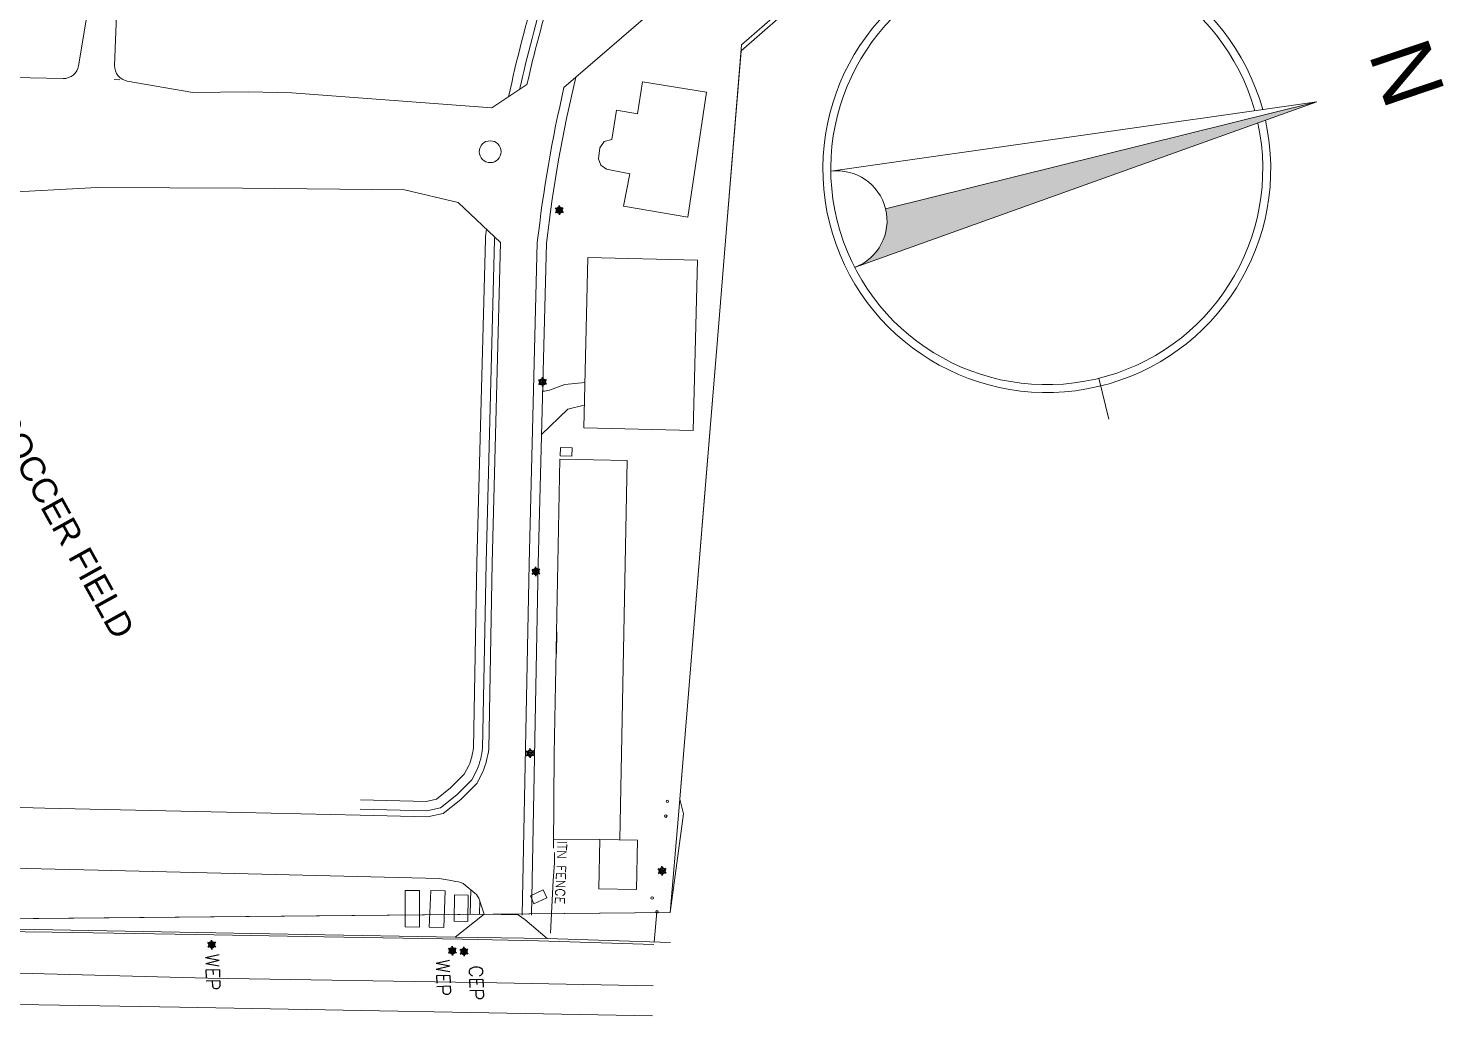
# Model space of a CAD drawing. Header units: millimetres. Extents: x -616979 to 2364082, y 43054 to 1637649.
# Drawn here: x 1260262 to 1483562, y 224332 to 380221 of the extents above; entities that cross this region are included whole.
import ezdxf

# ---------------------------------------------------------------- set-up
doc = ezdxf.new("R2010")
doc.units = ezdxf.units.MM
doc.styles.add('L60', font='simplex_.ttf', dxfattribs={"height": 1.524})
doc.styles.get("Standard").update_dxf_attribs({"font": 'arial.ttf'})
doc.styles.add('style2', font='arial.ttf')
pattern_1 = [(274.122352842, (-1143996797.44, 498422735.78), (110.383895001, -53.5464532), [15.335759567, -107.350316972]), (4.122352842, (-1143996796.89, 498422728.136), (101.564413631, 68.8222116007), [7.667879784, -204.830683992]), (4.122352842, (-1143996796.75, 498422726.224), (101.564413631, 68.8222116007), [6.134303827, -206.364259949]), (4.122352842, (-1143996797.025, 498422730.05), (101.564413631, 68.8222116007), [6.134303827, -206.364259949]), (334.122352842, (-1143996796.61, 498422724.31), (101.564536254, 68.822030639), [4.907443062, -117.778633478]), (34.122352842, (-1143996797.16, 498422731.96), (-8.8193587465, 122.368483839), [4.907443062, -117.778633478])]
pattern_2 = [(274.122352842, (-1143999444.35, 498395629.34), (110.383895001, -53.5464532), [15.335759567, -107.350316972]), (4.122352842, (-1143999443.8, 498395621.696), (101.564413631, 68.8222116007), [7.667879784, -204.830683992]), (4.122352842, (-1143999443.66, 498395619.784), (101.564413631, 68.8222116007), [6.134303827, -206.364259949]), (4.122352842, (-1143999443.936, 498395623.61), (101.564413631, 68.8222116007), [6.134303827, -206.364259949]), (334.122352842, (-1143999443.52, 498395617.87), (101.564536254, 68.822030639), [4.907443062, -117.778633478]), (34.122352842, (-1143999444.07, 498395625.52), (-8.8193587465, 122.368483839), [4.907443062, -117.778633478])]
pattern_3 = [(274.122352842, (-1144000502.3, 498365693.07), (110.383895001, -53.5464532), [15.335759567, -107.350316972]), (4.122352842, (-1144000501.746, 498365685.424), (101.564413631, 68.8222116007), [7.667879784, -204.830683992]), (4.122352842, (-1144000501.61, 498365683.51), (101.564413631, 68.8222116007), [6.134303827, -206.364259949]), (4.122352842, (-1144000501.884, 498365687.336), (101.564413631, 68.8222116007), [6.134303827, -206.364259949]), (334.122352842, (-1144000501.47, 498365681.6), (101.564536254, 68.822030639), [4.907443062, -117.778633478]), (34.122352842, (-1144000502.02, 498365689.25), (-8.8193587465, 122.368483839), [4.907443062, -117.778633478])]
pattern_4 = [(274.122352842, (-1144001399.31, 498337017.81), (110.383895001, -53.5464532), [15.335759567, -107.350316972]), (4.122352842, (-1144001398.76, 498337010.164), (101.564413631, 68.8222116007), [7.667879784, -204.830683992]), (4.122352842, (-1144001398.62, 498337008.25), (101.564413631, 68.8222116007), [6.134303827, -206.364259949]), (4.122352842, (-1144001398.897, 498337012.076), (101.564413631, 68.8222116007), [6.134303827, -206.364259949]), (334.122352842, (-1144001398.48, 498337006.34), (101.564536254, 68.822030639), [4.907443062, -117.778633478]), (34.122352842, (-1144001399.03, 498337013.99), (-8.8193587465, 122.368483839), [4.907443062, -117.778633478])]
pattern_5 = [(274.122352842, (-1144051627.73, 498306782.28), (110.383895001, -53.5464532), [15.335759567, -107.350316972]), (4.122352842, (-1144051627.18, 498306774.63), (101.564413631, 68.8222116007), [7.667879784, -204.830683992]), (4.122352842, (-1144051627.04, 498306772.72), (101.564413631, 68.8222116007), [6.134303827, -206.364259949]), (4.122352842, (-1144051627.315, 498306776.54), (101.564413631, 68.8222116007), [6.134303827, -206.364259949]), (334.122352842, (-1144051626.9, 498306770.8), (101.564536254, 68.822030639), [4.907443062, -117.778633478]), (34.122352842, (-1144051627.45, 498306778.45), (-8.8193587465, 122.368483839), [4.907443062, -117.778633478])]
pattern_6 = [(274.122352842, (-1144011829.91, 498305698.99), (110.383895001, -53.5464532), [15.335759567, -107.350316972]), (4.122352842, (-1144011829.36, 498305691.344), (101.564413631, 68.8222116007), [7.667879784, -204.830683992]), (4.122352842, (-1144011829.225, 498305689.43), (101.564413631, 68.8222116007), [6.134303827, -206.364259949]), (4.122352842, (-1144011829.5, 498305693.256), (101.564413631, 68.8222116007), [6.134303827, -206.364259949]), (334.122352842, (-1144011829.09, 498305687.52), (101.564536254, 68.822030639), [4.907443062, -117.778633478]), (34.122352842, (-1144011829.64, 498305695.17), (-8.8193587465, 122.368483839), [4.907443062, -117.778633478])]
pattern_7 = [(274.122352842, (-1144013670.44, 498305837.53), (110.383895001, -53.5464532), [15.335759567, -107.350316972]), (4.122352842, (-1144013669.884, 498305829.88), (101.564413631, 68.8222116007), [7.667879784, -204.830683992]), (4.122352842, (-1144013669.747, 498305827.97), (101.564413631, 68.8222116007), [6.134303827, -206.364259949]), (4.122352842, (-1144013670.02, 498305831.795), (101.564413631, 68.8222116007), [6.134303827, -206.364259949]), (334.122352842, (-1144013669.61, 498305826.06), (101.564536254, 68.822030639), [4.907443062, -117.778633478]), (34.122352842, (-1144013670.16, 498305833.71), (-8.8193587465, 122.368483839), [4.907443062, -117.778633478])]
pattern_8 = [(274.122352842, (-1143980575.55, 498318439.6), (110.383895001, -53.5464532), [15.335759567, -107.350316972]), (4.122352842, (-1143980575, 498318431.95), (101.564413631, 68.8222116007), [7.667879784, -204.830683992]), (4.122352842, (-1143980574.86, 498318430.04), (101.564413631, 68.8222116007), [6.134303827, -206.364259949]), (4.122352842, (-1143980575.14, 498318433.864), (101.564413631, 68.8222116007), [6.134303827, -206.364259949]), (334.122352842, (-1143980574.72, 498318428.13), (101.564536254, 68.822030639), [4.907443062, -117.778633478]), (34.122352842, (-1143980575.28, 498318435.78), (-8.8193587465, 122.368483839), [4.907443062, -117.778633478])]

# ---------------------------------------------------------------- blocks, each defined once
blk = doc.blocks.new('lumin')
at = {"lineweight": 30}
for p, q in [((-0.00082, 0.00048), (-0.00132, 0.00076)), ((0, 0.00095), (0, 0.00152)), ((0.00082, 0.00048), (0.00132, 0.00076)), ((-0.00082, -0.00048), (-0.00132, -0.00076)), ((0, -0.00095), (0, -0.00152)), ((0.00083, -0.00048), (0.00132, -0.00076))]:
    blk.add_line(p, q, dxfattribs=at)
blk.add_circle((0, 0), 0.000953, dxfattribs=at)

msp = doc.modelspace()

# ---------------------------------------------------------------- hatches: boundary and pattern name
at = {"lineweight": 5}
msp.add_hatch(color=256, dxfattribs=at).paths.add_polyline_path([(1463570.659, 368611.062), (1395508.547, 351730.908, -0.3807045405), (1390633.641, 342467.268)])
h = msp.add_hatch(dxfattribs=at)
h.set_pattern_fill('SWAMP', color=256, scale=4.83016, angle=-85.87764716, style=0)
h.set_pattern_definition(pattern_1)
h.paths.add_polyline_path([(1344032.735, 351493.224), (1343684.87, 351794.316, 0.4142135623), (1343731.642, 351145.358)])
h = msp.add_hatch(dxfattribs=at)
h.set_pattern_fill('SWAMP', color=256, scale=4.83016, angle=-85.87764716, style=0)
h.set_pattern_definition(pattern_1)
h.paths.add_polyline_path([(1344032.735, 351493.224), (1344333.828, 351841.089, 0.1989123674), (1343999.662, 351952.106, 0.1989123674), (1343684.87, 351794.316)])
h = msp.add_hatch(dxfattribs=at)
h.set_pattern_fill('SWAMP', color=256, scale=4.83016, angle=-85.87764716, style=0)
h.set_pattern_definition(pattern_1)
h.paths.add_polyline_path([(1344065.808, 351034.341, 0.1989123674), (1344380.6, 351192.131), (1344032.735, 351493.224), (1343731.642, 351145.358, 0.1989123674)])
h = msp.add_hatch(dxfattribs=at)
h.set_pattern_fill('SWAMP', color=256, scale=4.83016, angle=-85.87764716, style=0)
h.set_pattern_definition(pattern_1)
h.paths.add_polyline_path([(1344380.6, 351192.131, 0.4142135623), (1344333.828, 351841.089), (1344032.735, 351493.224)])
h = msp.add_hatch(dxfattribs=at)
h.set_pattern_fill('SWAMP', color=256, scale=4.83016, angle=-85.87764716, style=0)
h.set_pattern_definition(pattern_2)
h.paths.add_polyline_path([(1341385.824, 324386.784), (1341037.959, 324687.877, 0.4142135623), (1341084.731, 324038.919)])
h = msp.add_hatch(dxfattribs=at)
h.set_pattern_fill('SWAMP', color=256, scale=4.83016, angle=-85.87764716, style=0)
h.set_pattern_definition(pattern_2)
h.paths.add_polyline_path([(1341385.824, 324386.784), (1341686.917, 324734.649, 0.1989123674), (1341352.751, 324845.666, 0.1989123674), (1341037.959, 324687.877)])
h = msp.add_hatch(dxfattribs=at)
h.set_pattern_fill('SWAMP', color=256, scale=4.83016, angle=-85.87764716, style=0)
h.set_pattern_definition(pattern_2)
h.paths.add_polyline_path([(1341418.897, 323927.901, 0.1989123674), (1341733.689, 324085.691), (1341385.824, 324386.784), (1341084.731, 324038.919, 0.1989123674)])
h = msp.add_hatch(dxfattribs=at)
h.set_pattern_fill('SWAMP', color=256, scale=4.83016, angle=-85.87764716, style=0)
h.set_pattern_definition(pattern_2)
h.paths.add_polyline_path([(1341733.689, 324085.691, 0.4142135623), (1341686.917, 324734.649), (1341385.824, 324386.784)])
h = msp.add_hatch(dxfattribs=at)
h.set_pattern_fill('SWAMP', color=256, scale=4.83016, angle=-85.87764716, style=0)
h.set_pattern_definition(pattern_3)
h.paths.add_polyline_path([(1340327.876, 294450.511), (1340628.969, 294798.376, 0.1989123674), (1340294.803, 294909.394, 0.1989123674), (1339980.011, 294751.604)])
h = msp.add_hatch(dxfattribs=at)
h.set_pattern_fill('SWAMP', color=256, scale=4.83016, angle=-85.87764716, style=0)
h.set_pattern_definition(pattern_3)
h.paths.add_polyline_path([(1340675.741, 294149.419, 0.4142135623), (1340628.969, 294798.376), (1340327.876, 294450.511)])
h = msp.add_hatch(dxfattribs=at)
h.set_pattern_fill('SWAMP', color=256, scale=4.83016, angle=-85.87764716, style=0)
h.set_pattern_definition(pattern_3)
h.paths.add_polyline_path([(1340327.876, 294450.511), (1339980.011, 294751.604, 0.4142135623), (1340026.783, 294102.646)])
h = msp.add_hatch(dxfattribs=at)
h.set_pattern_fill('SWAMP', color=256, scale=4.83016, angle=-85.87764716, style=0)
h.set_pattern_definition(pattern_3)
h.paths.add_polyline_path([(1340360.949, 293991.629, 0.1989123674), (1340675.741, 294149.419), (1340327.876, 294450.511), (1340026.783, 294102.646, 0.1989123674)])
h = msp.add_hatch(dxfattribs=at)
h.set_pattern_fill('SWAMP', color=256, scale=4.83016, angle=-85.87764716, style=0)
h.set_pattern_definition(pattern_4)
h.paths.add_polyline_path([(1339430.863, 265775.252), (1339082.998, 266076.344, 0.4142135623), (1339129.771, 265427.387)])
h = msp.add_hatch(dxfattribs=at)
h.set_pattern_fill('SWAMP', color=256, scale=4.83016, angle=-85.87764716, style=0)
h.set_pattern_definition(pattern_4)
h.paths.add_polyline_path([(1339430.863, 265775.252), (1339731.956, 266123.117, 0.1989123674), (1339397.79, 266234.134, 0.1989123674), (1339082.998, 266076.344)])
h = msp.add_hatch(dxfattribs=at)
h.set_pattern_fill('SWAMP', color=256, scale=4.83016, angle=-85.87764716, style=0)
h.set_pattern_definition(pattern_4)
h.paths.add_polyline_path([(1339463.936, 265316.369, 0.1989123674), (1339778.728, 265474.159), (1339430.863, 265775.252), (1339129.771, 265427.387, 0.1989123674)])
h = msp.add_hatch(dxfattribs=at)
h.set_pattern_fill('SWAMP', color=256, scale=4.83016, angle=-85.87764716, style=0)
h.set_pattern_definition(pattern_4)
h.paths.add_polyline_path([(1339778.728, 265474.159, 0.4142135623), (1339731.956, 266123.117), (1339430.863, 265775.252)])
h = msp.add_hatch(dxfattribs=at)
h.set_pattern_fill('SWAMP', color=256, scale=4.83016, angle=-85.87764716, style=0)
h.set_pattern_definition(pattern_8)
h.paths.add_polyline_path([(1360254.622, 247197.039), (1359906.757, 247498.132, 0.4142135623), (1359953.529, 246849.174)])
h = msp.add_hatch(dxfattribs=at)
h.set_pattern_fill('SWAMP', color=256, scale=4.83016, angle=-85.87764716, style=0)
h.set_pattern_definition(pattern_8)
h.paths.add_polyline_path([(1360254.622, 247197.039), (1360555.714, 247544.904, 0.1989123674), (1360221.549, 247655.922, 0.1989123674), (1359906.757, 247498.132)])
h = msp.add_hatch(dxfattribs=at)
h.set_pattern_fill('SWAMP', color=256, scale=4.83016, angle=-85.87764716, style=0)
h.set_pattern_definition(pattern_8)
h.paths.add_polyline_path([(1360287.695, 246738.157, 0.1989123674), (1360602.487, 246895.946), (1360254.622, 247197.039), (1359953.529, 246849.174, 0.1989123674)])
h = msp.add_hatch(dxfattribs=at)
h.set_pattern_fill('SWAMP', color=256, scale=4.83016, angle=-85.87764716, style=0)
h.set_pattern_definition(pattern_8)
h.paths.add_polyline_path([(1360602.487, 246895.946, 0.4142135623), (1360555.714, 247544.904), (1360254.622, 247197.039)])
h = msp.add_hatch(dxfattribs=at)
h.set_pattern_fill('SWAMP', color=256, scale=4.83016, angle=-85.87764716, style=0)
h.set_pattern_definition(pattern_5)
h.paths.add_polyline_path([(1289202.445, 235539.717), (1288854.58, 235840.809, 0.4142135623), (1288901.352, 235191.852)])
h = msp.add_hatch(dxfattribs=at)
h.set_pattern_fill('SWAMP', color=256, scale=4.83016, angle=-85.87764716, style=0)
h.set_pattern_definition(pattern_5)
h.paths.add_polyline_path([(1289202.445, 235539.717), (1289503.538, 235887.582, 0.1989123674), (1289169.372, 235998.599, 0.1989123674), (1288854.58, 235840.809)])
h = msp.add_hatch(dxfattribs=at)
h.set_pattern_fill('SWAMP', color=256, scale=4.83016, angle=-85.87764716, style=0)
h.set_pattern_definition(pattern_5)
h.paths.add_polyline_path([(1289235.518, 235080.834, 0.1989123674), (1289550.31, 235238.624), (1289202.445, 235539.717), (1288901.352, 235191.852, 0.1989123674)])
h = msp.add_hatch(dxfattribs=at)
h.set_pattern_fill('SWAMP', color=256, scale=4.83016, angle=-85.87764716, style=0)
h.set_pattern_definition(pattern_5)
h.paths.add_polyline_path([(1289550.31, 235238.624, 0.4142135623), (1289503.538, 235887.582), (1289202.445, 235539.717)])
h = msp.add_hatch(dxfattribs=at)
h.set_pattern_fill('SWAMP', color=256, scale=4.83016, angle=-85.87764716, style=0)
h.set_pattern_definition(pattern_7)
h.paths.add_polyline_path([(1327159.738, 234594.97), (1326811.873, 234896.063, 0.4142135623), (1326858.645, 234247.105)])
h = msp.add_hatch(dxfattribs=at)
h.set_pattern_fill('SWAMP', color=256, scale=4.83016, angle=-85.87764716, style=0)
h.set_pattern_definition(pattern_7)
h.paths.add_polyline_path([(1327159.738, 234594.97), (1327460.83, 234942.835, 0.1989123674), (1327126.665, 235053.853, 0.1989123674), (1326811.873, 234896.063)])
h = msp.add_hatch(dxfattribs=at)
h.set_pattern_fill('SWAMP', color=256, scale=4.83016, angle=-85.87764716, style=0)
h.set_pattern_definition(pattern_7)
h.paths.add_polyline_path([(1327192.811, 234136.088, 0.1989123674), (1327507.603, 234293.877), (1327159.738, 234594.97), (1326858.645, 234247.105, 0.1989123674)])
h = msp.add_hatch(dxfattribs=at)
h.set_pattern_fill('SWAMP', color=256, scale=4.83016, angle=-85.87764716, style=0)
h.set_pattern_definition(pattern_7)
h.paths.add_polyline_path([(1327507.603, 234293.877, 0.4142135623), (1327460.83, 234942.835), (1327159.738, 234594.97)])
h = msp.add_hatch(dxfattribs=at)
h.set_pattern_fill('SWAMP', color=256, scale=4.83016, angle=-85.87764716, style=0)
h.set_pattern_definition(pattern_6)
h.paths.add_polyline_path([(1329000.259, 234456.432), (1328652.394, 234757.524, 0.4142135623), (1328699.166, 234108.566)])
h = msp.add_hatch(dxfattribs=at)
h.set_pattern_fill('SWAMP', color=256, scale=4.83016, angle=-85.87764716, style=0)
h.set_pattern_definition(pattern_6)
h.paths.add_polyline_path([(1329000.259, 234456.432), (1329301.352, 234804.297, 0.1989123674), (1328967.186, 234915.314, 0.1989123674), (1328652.394, 234757.524)])
h = msp.add_hatch(dxfattribs=at)
h.set_pattern_fill('SWAMP', color=256, scale=4.83016, angle=-85.87764716, style=0)
h.set_pattern_definition(pattern_6)
h.paths.add_polyline_path([(1329348.124, 234155.339, 0.4142135623), (1329301.352, 234804.297), (1329000.259, 234456.432)])
h = msp.add_hatch(dxfattribs=at)
h.set_pattern_fill('SWAMP', color=256, scale=4.83016, angle=-85.87764716, style=0)
h.set_pattern_definition(pattern_6)
h.paths.add_polyline_path([(1329033.332, 233997.549, 0.1989123674), (1329348.124, 234155.339), (1329000.259, 234456.432), (1328699.166, 234108.566, 0.1989123674)])

# ---------------------------------------------------------------- linework, layer by layer
for p, q in [((1385325.187, 387706.468), (1372708.778, 376654.703)), ((1385224.353, 388501.887), (1372782.099, 377601.777)), ((1268187.248, 374309.197), (1270054.906, 385639.021)), ((1274292.281, 385033.996), (1273873.143, 374363.366)), ((1361057.634, 384982.257), (1344776.015, 370872.054)), ((1372782.099, 377601.777), (1370426.14, 348611.543)), ((1372708.778, 376654.703), (1370426.082, 348618.214)), ((1265752.339, 372287.488), (1257939.491, 372455.71)), ((1274701.838, 372094.792), (1273784.81, 372114.537)), ((1286198.61, 370075.897), (1275868.653, 371889.893)), ((1338933.408, 371328.031), (1333414.067, 367667.631)), ((1357159.505, 371742.27), (1356396.67, 366738.061)), ((1357159.505, 371742.27), (1367269.831, 370146.461)), ((1294927.871, 370172.346), (1286198.61, 370075.897)), ((1301854.023, 370022.614), (1294927.871, 370172.346)), ((1301854.023, 370022.614), (1333414.067, 367667.631)), ((1367269.831, 370146.461), (1364304.339, 350416.69)), ((1463570.659, 368611.062), (1395508.547, 351730.908)), ((1352303.395, 362656.063), (1353035.502, 367280.327)), ((1353035.502, 367280.327), (1356396.67, 366738.061)), ((1350439.698, 361369.181), (1351125.976, 362329.069)), ((1352303.395, 362656.063), (1351125.976, 362329.069)), ((1350206.803, 359628.398), (1350439.698, 361369.181)), ((1350579.109, 358628.581), (1350206.803, 359628.398)), ((1351497.678, 357978.067), (1350579.109, 358628.581)), ((1355152.159, 357263.234), (1351497.678, 357978.067)), ((1253610.989, 354167.678), (1271115.169, 355070.899)), ((1271115.169, 355070.899), (1294058.015, 354961.72)), ((1354157.468, 352116.405), (1355152.159, 357263.234)), ((1294058.015, 354961.72), (1319608.129, 354691.782)), ((1319608.129, 354691.782), (1328088.175, 352736.339)), ((1328088.175, 352736.339), (1334769.256, 346389.636)), ((1364304.339, 350416.69), (1354157.468, 352116.405)), ((1370426.082, 348618.214), (1368990.021, 331093.083)), ((1370426.14, 348611.543), (1368990.798, 331086.353)), ((1347882.212, 317164.808), (1348542.25, 344021.508)), ((1348542.25, 344021.508), (1365822.214, 343601.042)), ((1365162.073, 316740.134), (1365822.11, 343596.833)), ((1368990.021, 331093.083), (1366697.875, 303014.438)), ((1368990.798, 331086.353), (1366699.804, 303007.615)), ((1344883.882, 323960.924), (1342482.04, 323089.6)), ((1348057.11, 324281.355), (1344883.882, 323960.924)), ((1429144.62, 324966.061), (1430741.979, 318525.384)), ((1341235.251, 316097.346), (1345377.111, 320073.894)), ((1345377.111, 320073.894), (1347969.264, 320706.909)), ((1347888.754, 317164.649), (1365168.718, 316744.183)), ((1344191.104, 312743.751), (1344232.248, 314054.243)), ((1344191.104, 312743.751), (1346037.789, 312654.084)), ((1344232.248, 314054.243), (1346078.933, 313964.575)), ((1346037.789, 312654.084), (1346078.933, 313964.575)), ((1343234.995, 265671.698), (1344128.863, 312188.095)), ((1344128.863, 312188.095), (1354743.365, 311984.125)), ((1353593.023, 252120.94), (1354743.365, 311984.125)), ((1366697.875, 303014.438), (1364259.646, 273237.408)), ((1343594.438, 281513.828), (1343636.969, 284955.203)), ((1364259.646, 273237.408), (1362845.182, 255986.365)), ((1329041.104, 262449.161), (1329771.475, 263837.458)), ((1343126.156, 250787.112), (1343234.995, 265671.698)), ((1343126.156, 250787.112), (1343234.995, 265671.698)), ((1326886.075, 260281.909), (1329041.104, 262449.161)), ((1327853.793, 259200.032), (1330222.144, 261581.817)), ((1330222.144, 261581.817), (1331088.022, 263227.686)), ((1331009.503, 261003.587), (1331964.642, 262819.123)), ((1324649.964, 258505.645), (1326886.075, 260281.909)), ((1325293.896, 257166.568), (1327853.793, 259200.032)), ((1328498.939, 258478.781), (1331009.503, 261003.587)), ((1238234.226, 257764.985), (1262892.595, 257101.474)), ((1262892.595, 257101.474), (1293905.073, 256431.023)), ((1312635.928, 256962.695), (1323159.124, 256677.571)), ((1312675.175, 258411.212), (1323014.69, 258131.064)), ((1324649.964, 258505.645), (1323014.69, 258131.064)), ((1325293.896, 257166.568), (1323159.124, 256677.571)), ((1325723.185, 256273.851), (1328498.939, 258478.781)), ((1293905.073, 256431.023), (1312609.763, 255997.018)), ((1312609.763, 255997.018), (1323255.413, 255708.576)), ((1325723.185, 256273.851), (1323255.413, 255708.576)), ((1362845.182, 255986.365), (1361511.537, 240616.581)), ((1350445.546, 252176.593), (1343136.707, 252230.037)), ((1350260.732, 244385.962), (1350445.546, 252176.593)), ((1356380.027, 252071.661), (1350445.546, 252176.593)), ((1356195.748, 244281.021), (1356380.027, 252071.661)), ((1271279.941, 247294.193), (1233421.779, 248207.343)), ((1343077.811, 245679.433), (1343272.164, 248492.515)), ((1343272.164, 248492.515), (1343293.169, 250082.431)), ((1325082.655, 245973.142), (1271279.941, 247294.193)), ((1325082.655, 245973.142), (1326684.926, 245735.528)), ((1326684.926, 245735.528), (1327729.159, 245535.712)), ((1342671.572, 237340.099), (1343077.811, 245679.433)), ((1319732.019, 244122.741), (1319732.285, 238340.589)), ((1319732.019, 244122.741), (1321991.633, 244082.205)), ((1321991.633, 244082.205), (1321991.899, 238300.053)), ((1323512.979, 238293.457), (1323744.656, 244082.641)), ((1323744.656, 244082.641), (1326033.871, 244034.553)), ((1325802.194, 238245.37), (1326033.871, 244034.553)), ((1329199.058, 244966.736), (1330704.35, 243694.384)), ((1339485.225, 243250.978, 35743.188), (1341508.122, 244210.347, 35743.188)), ((1342065.063, 242933.275, 35743.188), (1341508.122, 244210.347, 35743.188)), ((1356195.748, 244281.021), (1350260.732, 244385.962)), ((1327523.007, 243396.105), (1327454.783, 239236.161)), ((1327523.007, 243396.105), (1329647.033, 243355.483)), ((1329647.033, 243355.483), (1329578.808, 239195.538)), ((1331445.105, 242587.209), (1332166.496, 240336.996)), ((1340042.165, 241973.907, 35743.188), (1339485.225, 243250.978, 35743.188)), ((1340042.165, 241973.907, 35743.188), (1342065.063, 242933.275, 35743.188)), ((1206558.43, 239150.098), (1361511.537, 240616.581)), ((1361511.537, 240616.581), (1206558.43, 239150.098)), ((1327454.783, 239236.161), (1329578.808, 239195.538)), ((1327614.679, 236748.857), (1332166.496, 240336.996)), ((1332166.496, 240336.996), (1337522.138, 240252.307)), ((1337522.138, 240252.307), (1338619.698, 239537.21)), ((1342131.127, 236506.946), (1338619.698, 239537.21)), ((1358994.887, 235960.217), (1359434.958, 240727.497)), ((1304107.949, 237156.383), (1227096.586, 238540.671)), ((1237543.54, 237918.291), (1264023.593, 237511.984)), ((1264023.593, 237511.984), (1286683.716, 237159.665)), ((1286683.716, 237159.665), (1306912.872, 236806.476)), ((1304107.949, 237156.383), (1327614.679, 236748.857)), ((1306912.872, 236806.476), (1328733.333, 236413.011)), ((1319732.285, 238340.589), (1321991.899, 238300.053)), ((1323512.979, 238293.457), (1325802.194, 238245.37)), ((1342131.127, 236506.946), (1327614.679, 236748.857)), ((1328733.333, 236413.011), (1340712.13, 236172.226)), ((1340712.13, 236172.226), (1358972.293, 235589.957)), ((1361595.793, 235875.894), (1342131.127, 236506.946)), ((1258854.029, 231027.923), (1288573.983, 230283.688)), ((1288573.983, 230283.688), (1334180.599, 229502.836)), ((1334180.599, 229502.836), (1358848.459, 229036.699)), ((1268393.269, 225933.274), (1243658.686, 226310.417)), ((1284130.018, 225692.146), (1268393.269, 225933.274)), ((1358759.553, 224331.818), (1284130.018, 225692.146))]:
    msp.add_line(p, q, dxfattribs=at)
for points in [[(1337769.01, 370555.809, -0.0187415129), (1341993.106, 386630.862), (1350177.958, 413620.637, 0.0142925357), (1360432.892, 479096.85), (1366159.127, 524889.058, -0.1625185503), (1372405.66, 542744.586, -0.0636612776), (1392200.938, 562519.969, 0.0113761797), (1401257.94, 569851.448, -0.0026435807), (1411962.107, 578830.179, 0.1398283052), (1420869.93, 591843.213), (1426048.919, 607345.926), (1427721.693, 618007.744, 0.0988291801), (1428278.279, 630054.361, 0.3026522603), (1399774.798, 661357.2, 0.042272732)], [(1338933.408, 371328.031, -0.0176008301), (1342917.564, 386350.513), (1351117.918, 413391.407, 0.0143042977), (1361391.317, 478975.846), (1367124.353, 524822.445, -0.1629873149), (1373169.557, 542153.25, -0.0636612776), (1392791.505, 561755.478, 0.0113761797), (1401882.671, 569114.61, -0.0026435807), (1412579.012, 578086.777, 0.1398283052), (1421786.186, 591537.12), (1426990.761, 607116.42), (1428669.541, 617816.524, 0.0984903152), (1429233.341, 630199.533, 0.3026522603), (1400008.547, 662294.525, 0.042272732)], [(1336032.633, 369404.252, -0.0204242205), (1340606.419, 387051.385), (1348768.006, 413964.443, 0.0142748652), (1358995.256, 479278.357), (1364711.487, 524990.571, -0.1618566601), (1371259.813, 543631.591, -0.0636612776), (1391315.086, 563666.707, 0.0113761797), (1400320.844, 570956.704, -0.0026435807), (1411036.75, 579945.282, 0.1398283052), (1419495.546, 592302.353), (1424636.157, 607690.184), (1426300.115, 618295.815, 0.0993685734), (1426845.687, 629836.602, 0.3026522603), (1399424.173, 659951.211, 0.042272732)], [(1338195.739, 240230.307), (1339258.237, 295655.262), (1340567.225, 346383.716, -0.0289129117), (1344776.015, 370872.054, -0.0289129117)], [(1339644.521, 240202.534), (1340706.927, 295622.686), (1342014.169, 346283.47, -0.0311894539), (1346650.125, 372496.221, -0.0311894539)], [(1330489.107, 266633.455), (1331048.994, 295839.861), (1332367.775, 346947.835, -0.0017513593), (1332546.122, 348501.505, -0.0017513593)], [(1331936.497, 266533.067), (1332497.684, 295807.285), (1333814.749, 346848.762, -0.0004587214), (1333860.226, 347253.17, -0.0004587214)]]:
    msp.add_lwpolyline(points, format="xyb", dxfattribs=at)
for points in [[(1386869.884, 357643.035), (1463570.659, 368611.062), (1390633.641, 342467.268)], [(1332901.467, 266468.434), (1333463.478, 295785.567), (1334769.256, 346389.636)], [(1366699.804, 303007.615), (1364260.471, 273239.86), (1363062.208, 258530.496), (1363641.36, 256195.838), (1361520.75, 240630.623), (1206560.653, 239146.08), (1075946.927, 236654.259)], [(1329985.974, 240387.689), (1330059.808, 244239.185)], [(1331434.756, 240359.915), (1331475.628, 242491.999)], [(1332400.611, 240341.4), (1332400.807, 240351.649)]]:
    msp.add_lwpolyline(points, dxfattribs=at)
for centre, radius in [((1333135.323, 360734.579), 1723.591), ((1344032.735, 351493.224), 483.016), ((1344032.735, 351493.224), 193.206), ((1341385.824, 324386.784, 35743.188), 483.016), ((1341385.824, 324386.784, 35743.188), 193.206), ((1340327.876, 294450.511, 35743.188), 483.016), ((1340327.876, 294450.511, 35743.188), 193.206), ((1339430.863, 265775.252, 35743.188), 483.016), ((1339430.863, 265775.252, 35743.188), 193.206), ((1361092.825, 258174.128), 193.206), ((1360834.843, 255840.728), 193.206), ((1360254.622, 247197.039), 483.016), ((1360254.622, 247197.039), 193.206), ((1358687.48, 242901.26, 35743.188), 193.206), ((1359434.958, 240727.496, 35743.188), 193.206), ((1289202.445, 235539.717), 483.016), ((1289202.445, 235539.717), 193.206), ((1327159.738, 234594.97), 483.016), ((1327159.738, 234594.97), 193.206), ((1327159.738, 234594.97), 193.206), ((1329000.259, 234456.432), 483.016), ((1329000.259, 234456.432), 193.206), ((1329000.259, 234456.432), 193.206)]:
    msp.add_circle(centre, radius, dxfattribs=at)
for centre, radius, start, end in [((1420942.231, 358038.742), 35324.026, 15.3448611, 12.51301147), ((1420942.231, 358038.742), 34074.645, 15.61058966, 12.24728291), ((1265804.327, 374702.008), 2415.08, 268.7665278, 350.63929281), ((1276286.363, 374268.575), 2415.08, 177.75060187, 260.04010715), ((1387869.55, 349836.353), 7870.427, 290.56071054, 97.29716201), ((1341658.434, 325359.906), 2415.08, 264.1497321, 289.93940641), ((1319334.812, 268006.266), 11238.456, 338.22631702, 352.98362478), ((1319334.812, 268006.266), 12687.504, 337.8744915, 353.53290887), ((1319334.812, 268006.266), 13653.536, 337.67176681, 353.53290887), ((1327640.025, 243122.277), 2415.08, 49.79375702, 87.88488407), ((1329145.317, 241849.925), 2415.08, 17.7752102, 49.79375702)]:
    msp.add_arc(centre, radius, start, end, dxfattribs=at)

# ---------------------------------------------------------------- block references
at = {"lineweight": 5, "xscale": 483016.0493695766, "yscale": 483016.0493695769, "zscale": 483016.0493695769, "rotation": 182.1487855773603}
for p in [(1344032.735, 351493.224), (1341385.824, 324386.784, 35743.188), (1340327.876, 294450.511, 35743.188), (1339430.863, 265775.252, 35743.188), (1360254.622, 247197.039), (1289202.445, 235539.717), (1327159.738, 234594.97), (1329000.259, 234456.432)]:
    msp.add_blockref('lumin', p, dxfattribs=at)

# ---------------------------------------------------------------- texts
at = {"lineweight": 5}
for s, height, rotation, style, p in [('N', 9660.321, 288.69427931, 'style2', (1471640.933, 376240.682)), ('WEP', 2125.2706, 271.45547431, 'L60', (1288218.786, 234085.154)), ('WEP', 2125.2706, 271.45547431, 'L60', (1324593.478, 233195.712)), ('CEP', 2125.2706, 271.45547431, 'L60', (1329810.301, 232247.331))]:
    msp.add_text(s, height=height, rotation=rotation, dxfattribs=dict(at, style=style)).set_placement(p)
at = {"lineweight": 5, "insert": (1255127.783, 325209.427), "char_height": 3864.12839, "width": 50788.6681, "attachment_point": 1, "rotation": 298.99348644}
msp.add_mtext('\\pi5712.6;SOCCER FIELD', dxfattribs=at)
at = {"lineweight": 5, "insert": (1345234.836, 251916.895), "char_height": 1449.0481, "width": 141094.78421, "attachment_point": 1, "rotation": 267.67096395, "style": 'L60'}
msp.add_mtext('ITN FENCE', dxfattribs=at)

doc.saveas('drawing.dxf')
